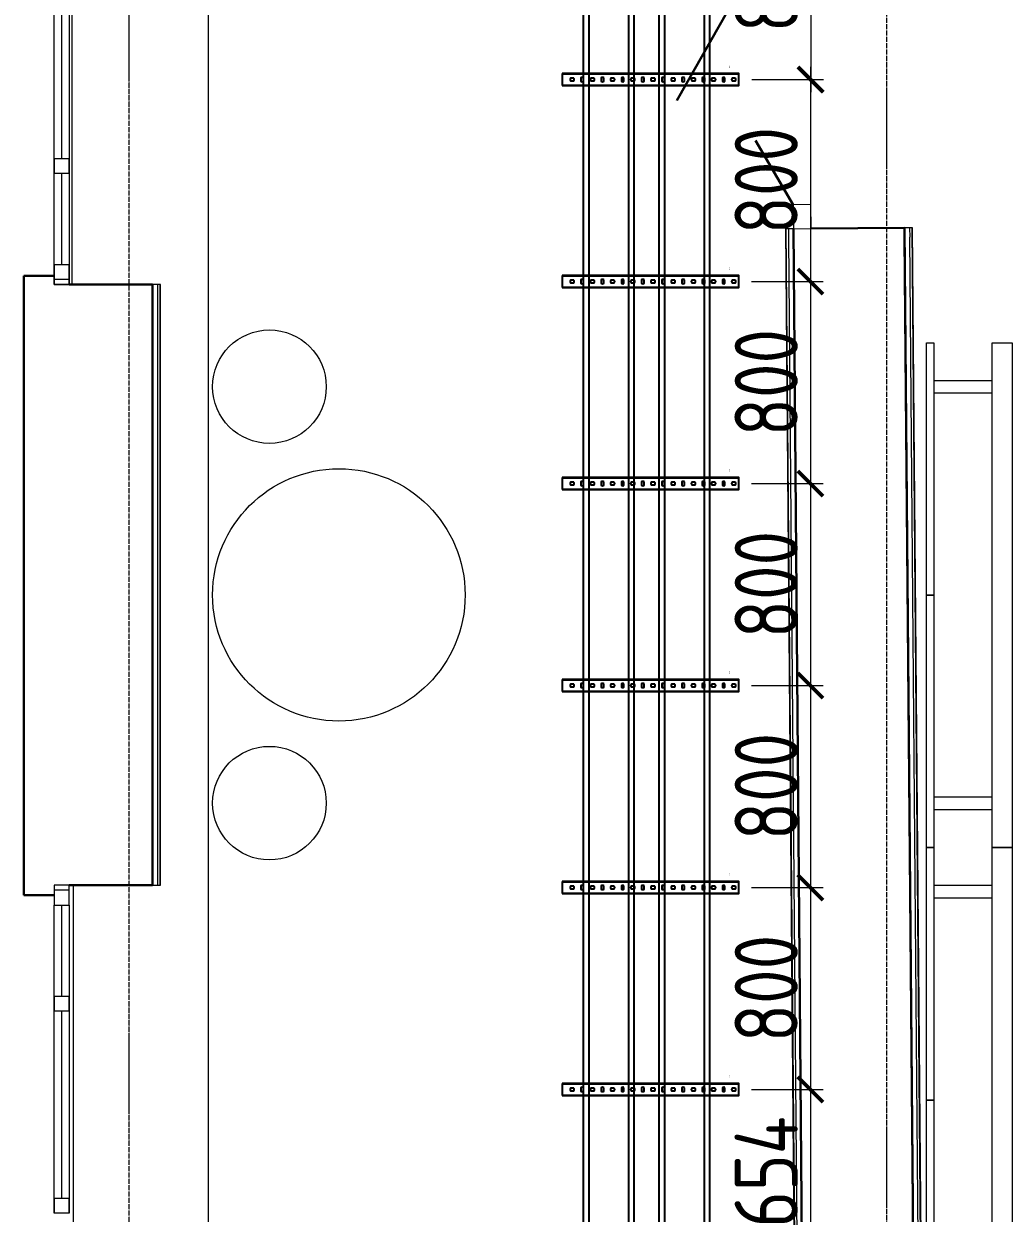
# Model space of a CAD drawing. Header units: millimetres. Extents: x -42533 to 645315, y 3457 to 82611.
# Drawn here: x 195772 to 199686, y 57649 to 62361 of the extents above; entities that cross this region are included whole.
import ezdxf
from ezdxf.enums import TextEntityAlignment as Align

# ---------------------------------------------------------------- set-up
doc = ezdxf.new("R2018")
doc.units = ezdxf.units.MM
doc.linetypes.add('ADSK_Линия сетки', pattern=[25, 20, -2.5, 0, -2.5])
for name, color, linetype in [('00_00_потолок_Панели из стали', 7, 'Continuous'), ('ЭОМ_Лотки авар.', 1, 'Continuous'), ('ЭОМ_Лотки рабочие', 5, 'Continuous')]:
    doc.layers.add(name, color=color, linetype=linetype)
for name, color, linetype, lineweight in [('_ Окна', 7, 'Continuous', 9), ('Двери', 7, 'Continuous', 9), ('Окна', 7, 'Continuous', 9), ('Оси', 253, 'Continuous', 9), ('Перекрытие', 7, 'Continuous', 18), ('Стены несущие', 7, 'Continuous', 30), ('Стены отделка', 7, 'Continuous', 30), ('Стены штриховка', 7, 'Continuous', 9), ('ТХ', 5, 'Continuous', 0), ('ШТРИХОВКА', 252, 'Continuous', 15)]:
    doc.layers.add(name, color=color, linetype=linetype, lineweight=lineweight)
doc.styles.get("Standard").update_dxf_attribs({"font": 'arial.ttf'})
doc.styles.add('М2', font='isocpeur.ttf', dxfattribs={"width": 0.8})
doc.dimstyles.new('М2-100', dxfattribs={"dimtxt": 250, "dimasz": 100, "dimexe": 50, "dimexo": 50, "dimgap": 50, "dimtad": 1, "dimdec": 0, "dimzin": 1, "dimtxsty": 'М2', "dimblk": 'ARCHTICK', "dimcen": 2.5, "dimdle": 50, "dimclre": 256, "dimclrt": 256, "dimadec": 0, "dimazin": 0, "dimtfac": 1, "dimtdec": 0, "dimtix": 1, "dimtmove": 1, "dimatfit": 3, "dimldrblk": 'NONE', "dimfxl": 1, "dimtolj": 1, "dimlwd": 9, "dimlwe": 9, "dimarcsym": 1})

# ---------------------------------------------------------------- blocks, each defined once
blk = doc.blocks.new('Тх 2 этаж')
at = {"layer": 'ТХ', "color": 252, "true_color": 0x939598}
for p, q in [((55642.2, 27465.4), (55412.2, 27465.4)), ((55642.2, 27415.4), (55412.2, 27415.4)), ((55642.2, 25815.4), (55412.2, 25815.4)), ((55642.2, 25765.4), (55412.2, 25765.4)), ((55642.2, 25465.4), (55412.2, 25465.4)), ((55642.2, 25415.4), (55412.2, 25415.4))]:
    blk.add_line(p, q, dxfattribs=at)
for points in [[(55412.2, 27615.4), (55412.2, 26615.4), (55382.2, 26615.4), (55382.2, 27615.4)], [(55722.2, 27615.4), (55722.2, 25615.4), (55642.2, 25615.4), (55642.2, 27615.4)], [(55412.2, 26615.4), (55412.2, 25615.4), (55382.2, 25615.4), (55382.2, 26615.4)], [(55412.2, 25615.4), (55412.2, 24615.4), (55382.2, 24615.4), (55382.2, 25615.4)], [(55722.2, 25615.4), (55722.2, 23615.4), (55642.2, 23615.4), (55642.2, 25615.4)], [(55412.2, 24615.4), (55412.2, 23615.4), (55382.2, 23615.4), (55382.2, 24615.4)]]:
    blk.add_lwpolyline(points, close=True, dxfattribs=at)
for centre, radius in [((52780.5, 27441.7), 225), ((53055.5, 26616.7), 500), ((52780.5, 25791.7), 225)]:
    blk.add_circle(centre, radius, dxfattribs=at)
blk = doc.blocks.new('План 2 этажа')
at = {"layer": '_ Окна', "color": 8}
for p, q in [((46268.211, 30671.001), (46268.211, 31411.001)), ((46268.211, 30251.001), (46268.211, 30611.001)), ((46298.211, 30191.001), (46238.211, 30191.001)), ((46298.211, 27772.241), (46238.211, 27772.241)), ((46268.211, 27352.241), (46268.211, 27712.241)), ((46268.211, 26552.241), (46268.211, 27292.241))]:
    blk.add_line(p, q, dxfattribs=at)
at = {"layer": '_ Окна', "color": 8, "lineweight": 18}
for p, q in [((46238.211, 30671.001), (46298.211, 30671.001)), ((46238.211, 30611.001), (46238.211, 30671.001)), ((46298.211, 30671.001), (46298.211, 30611.001)), ((46298.211, 30611.001), (46238.211, 30611.001)), ((46238.211, 30251.001), (46298.211, 30251.001)), ((46238.211, 30171.001), (46238.211, 30251.001)), ((46298.211, 30251.001), (46298.211, 30171.001)), ((46298.211, 30171.001), (46238.211, 30171.001)), ((46298.211, 27792.241), (46238.211, 27792.241)), ((46238.211, 27792.241), (46238.211, 27712.241)), ((46298.211, 27712.241), (46298.211, 27792.241)), ((46238.211, 27712.241), (46298.211, 27712.241)), ((46238.211, 27352.241), (46298.211, 27352.241)), ((46238.211, 27292.241), (46238.211, 27352.241)), ((46298.211, 27352.241), (46298.211, 27292.241)), ((46298.211, 27292.241), (46238.211, 27292.241)), ((46238.211, 26552.241), (46298.211, 26552.241)), ((46238.211, 26492.241), (46238.211, 26552.241)), ((46298.211, 26552.241), (46298.211, 26492.241)), ((46298.211, 26492.241), (46238.211, 26492.241))]:
    blk.add_line(p, q, dxfattribs=at)
at = {"layer": 'Двери', "color": 8, "lineweight": 30}
for p, q in [((49155.419, 31697.354), (48704.605, 30901.118)), ((49165.604, 30487.397), (49015.959, 30741.624))]:
    blk.add_line(p, q, dxfattribs=at)
at = {"layer": 'Двери', "color": 8}
for p, q in [((49235.602, 30487.986), (49165.604, 30487.397)), ((49165.604, 30487.397), (49166.404, 30392.4)), ((49236.402, 30392.99), (49235.602, 30487.986)), ((49166.404, 30392.4), (49236.402, 30392.99))]:
    blk.add_line(p, q, dxfattribs=at)
at = {"layer": 'Окна', "color": 8}
for p, q in [((46238.211, 30671.001), (46238.211, 31411.001)), ((46298.211, 31411.001), (46298.211, 30671.001)), ((46238.211, 30671.001), (46238.211, 30611.001)), ((46298.211, 30611.001), (46298.211, 30671.001)), ((46238.211, 30251.001), (46238.211, 30611.001)), ((46298.211, 30611.001), (46298.211, 30251.001)), ((46238.211, 30251.001), (46238.211, 30171.001)), ((46298.211, 30171.001), (46298.211, 30251.001)), ((46238.211, 30171.001), (46298.211, 30171.001)), ((46238.211, 27792.241), (46238.211, 27712.241)), ((46298.211, 27792.241), (46238.211, 27792.241)), ((46298.211, 27712.241), (46298.211, 27792.241)), ((46238.211, 27352.241), (46238.211, 27712.241)), ((46298.211, 27712.241), (46298.211, 27352.241)), ((46238.211, 27352.241), (46238.211, 27292.241)), ((46298.211, 27292.241), (46298.211, 27352.241)), ((46238.211, 26552.241), (46238.211, 27292.241)), ((46298.211, 27292.241), (46298.211, 26552.241)), ((46238.211, 26552.241), (46238.211, 26492.241)), ((46298.211, 26492.241), (46298.211, 26552.241))]:
    blk.add_line(p, q, dxfattribs=at)
at = {"layer": 'Оси', "color": 8, "linetype": 'ADSK_Линия сетки'}
for p, q in [((46535.923, -4690.674), (46535.923, 43330.545)), ((49535.923, 9973.128), (49535.923, 43330.545))]:
    blk.add_line(p, q, dxfattribs=at)
at = {"layer": 'Перекрытие', "color": 8}
for p, q in [((46308.211, 31911.001), (46308.211, 30171.001)), ((46849.133, 26064.108), (46849.133, 31899.001)), ((46313.058, 27792.241), (46313.058, 26052.241))]:
    blk.add_line(p, q, dxfattribs=at)
at = {"layer": 'Стены несущие', "color": 8}
for p, q in [((49606.388, 30396.104), (49236.402, 30392.99)), ((49686.017, 20936.85), (49606.388, 30396.104)), ((49246.001, 20936.85), (49166.404, 30392.4)), ((49606.705, 30358.495), (49662.254, 23759.705)), ((46118.211, 30206.001), (46118.211, 27752.241)), ((46238.211, 30206.001), (46118.211, 30206.001)), ((46628.211, 30171.001), (46298.211, 30171.001)), ((46628.211, 27792.241), (46628.211, 30171.001)), ((46298.211, 27792.241), (46628.211, 27792.241)), ((46118.211, 27752.241), (46238.211, 27752.241))]:
    blk.add_line(p, q, dxfattribs=at)
at = {"layer": 'Стены отделка', "color": 8, "lineweight": 9}
for p, q in [((49638.387, 30396.374), (49606.388, 30396.104)), ((49606.388, 30396.104), (49606.705, 30358.495)), ((49626.388, 30396.273), (49626.704, 30358.664)), ((49693.699, 23825.79), (49638.387, 30396.374)), ((49166.404, 30392.4), (49134.405, 30392.131)), ((49134.405, 30392.131), (49213.731, 20968.85)), ((49146.721, 30354.623), (49225.832, 20956.85)), ((46660.211, 30171.001), (46628.211, 30171.001)), ((46648.211, 30171.001), (46648.211, 30068.243)), ((46660.211, 27792.241), (46660.211, 30171.001)), ((46628.211, 27792.241), (46660.211, 27792.241)), ((46648.211, 27793.241), (46648.211, 27792.241))]:
    blk.add_line(p, q, dxfattribs=at)
at = {"layer": 'Стены штриховка', "color": 8}
for p, q in [((49691.699, 23825.79), (49636.387, 30396.357)), ((49136.405, 30392.148), (49215.748, 20966.85)), ((49146.405, 30392.232), (49146.721, 30354.623)), ((49681.799, 23813.79), (49626.704, 30358.664)), ((46658.211, 27792.241), (46658.211, 30171.001)), ((46648.211, 30068.243), (46648.211, 27793.241))]:
    blk.add_line(p, q, dxfattribs=at)
at = {"layer": 'ЭОМ_Лотки рабочие'}
blk.add_blockref('Тх 2 этаж', (-5689.424, 2325.176), dxfattribs=at)
blk = doc.blocks.new('*U290')
at = {"color": 0, "linetype": 'Continuous', "lineweight": 25}
for p, q in [((-78.8, -26281.8), (-78.8, 0)), ((78.8, -26281.8), (78.8, 0))]:
    blk.add_line(p, q, dxfattribs=at)
blk.add_lwpolyline([(100.8, -26281.8), (100.8, 0), (-100.8, 0), (-100.8, -26281.8)], close=True, dxfattribs=at)
at = {"color": 0, "flags": 9}
for tag, p in [('АРТИКУЛ', (-59.7, -11.8)), ('НАИМЕНОВАНИЕ', (-59.1, -7)), ('ПРИМЕЧАНИЕ', (-58.8, -17.3))]:
    blk.add_attdef(tag, text='', height=2.5, dxfattribs=at).set_placement(p, align=Align.TOP_LEFT)
at = {"color": 0, "lineweight": 30, "flags": 104}
for tag, p in [('ВЫСОТА', (-59.6, -20.9)), ('ДЛИНА', (-59.5, -36.1)), ('ТОЛЩИНА', (-59, -31)), ('ШИРИНА', (-58.9, -25.1))]:
    blk.add_attdef(tag, text='', height=2.5, dxfattribs=at).set_placement(p, align=Align.TOP_LEFT)
blk = doc.blocks.new('*U291')
at = {"color": 0, "linetype": 'Continuous', "lineweight": 25}
for p, q in [((-78.8, -25997.9), (-78.8, 0)), ((78.8, -25997.9), (78.8, 0))]:
    blk.add_line(p, q, dxfattribs=at)
blk.add_lwpolyline([(100.8, -25997.9), (100.8, 0), (-100.8, 0), (-100.8, -25997.9)], close=True, dxfattribs=at)
at = {"color": 0, "flags": 9}
for tag, p in [('АРТИКУЛ', (-59.7, -11.8)), ('НАИМЕНОВАНИЕ', (-59.1, -7)), ('ПРИМЕЧАНИЕ', (-58.8, -17.3))]:
    blk.add_attdef(tag, text='', height=2.5, dxfattribs=at).set_placement(p, align=Align.TOP_LEFT)
at = {"color": 0, "lineweight": 30, "flags": 104}
for tag, p in [('ВЫСОТА', (-59.6, -20.9)), ('ДЛИНА', (-59.5, -36.1)), ('ТОЛЩИНА', (-59, -31)), ('ШИРИНА', (-58.9, -25.1))]:
    blk.add_attdef(tag, text='', height=2.5, dxfattribs=at).set_placement(p, align=Align.TOP_LEFT)
blk = doc.blocks.new('*U45')
at = {"color": 0, "linetype": 'ByBlock', "lineweight": -2}
for points in [[(24, -700), (24, 0), (-24, 0), (-24, -700)], [(-22.5, -700), (-22.5, 0)], [(22.5, -700), (22.5, 0)], [(-24, -700), (24, -700)]]:
    blk.add_lwpolyline(points, dxfattribs=at)
at = {"color": 254, "transparency": 33554483}
blk.add_lwpolyline([(0, 0.7), (0, -2.2)], dxfattribs=at)
at = {"color": 0, "linetype": 'ByBlock', "lineweight": -2}
for points in [[(-5.2, -13.3), (-5.2, -26.7, 0.345739), (5.2, -26.7), (5.2, -13.3, 0.345739)], [(-6.7, -54.8, 0.345739), (-6.7, -65.2), (6.7, -65.2, 0.345739), (6.7, -54.8)], [(-5.2, -93.3), (-5.2, -106.7, 0.345739), (5.2, -106.7), (5.2, -93.3, 0.345739)], [(-6.7, -134.8, 0.345739), (-6.7, -145.2), (6.7, -145.2, 0.345739), (6.7, -134.8)], [(-5.2, -173.3), (-5.2, -186.7, 0.345739), (5.2, -186.7), (5.2, -173.3, 0.345739)], [(-6.7, -214.8, 0.345739), (-6.7, -225.2), (6.7, -225.2, 0.345739), (6.7, -214.8)], [(-5.2, -253.3), (-5.2, -266.7, 0.345739), (5.2, -266.7), (5.2, -253.3, 0.345739)], [(-6.7, -294.8, 0.345739), (-6.7, -305.2), (6.7, -305.2, 0.345739), (6.7, -294.8)], [(-6.7, -374.8, 0.345739), (-6.7, -385.2), (6.7, -385.2, 0.345739), (6.7, -374.8)], [(-5.2, -333.3), (-5.2, -346.7, 0.345739), (5.2, -346.7), (5.2, -333.3, 0.345739)], [(-5.2, -413.3), (-5.2, -426.7, 0.345739), (5.2, -426.7), (5.2, -413.3, 0.345739)], [(-6.7, -454.8, 0.345739), (-6.7, -465.2), (6.7, -465.2, 0.345739), (6.7, -454.8)], [(-5.2, -493.3), (-5.2, -506.7, 0.345739), (5.2, -506.7), (5.2, -493.3, 0.345739)], [(-6.7, -534.8, 0.345739), (-6.7, -545.2), (6.7, -545.2, 0.345739), (6.7, -534.8)], [(-5.2, -573.3), (-5.2, -586.7, 0.345739), (5.2, -586.7), (5.2, -573.3, 0.345739)], [(-6.7, -614.8, 0.345739), (-6.7, -625.2), (6.7, -625.2, 0.345739), (6.7, -614.8)], [(-5.2, -653.3), (-5.2, -666.7, 0.345739), (5.2, -666.7), (5.2, -653.3, 0.345739)]]:
    blk.add_lwpolyline(points, format="xyb", close=True, dxfattribs=at)
at = {"flags": 9}
for tag, p in [('АРТИКУЛ', (-58.9, -24.5)), ('ПРИМЕЧАНИЕ', (-58.3, -30.8)), ('НАИМЕНОВАНИЕ', (-58.2, -19.4))]:
    blk.add_attdef(tag, p, '', height=2.5, dxfattribs=at)
at = {"lineweight": 30, "flags": 104}
blk.add_attdef('ДЛИНА', text='', height=2.5, dxfattribs=at).set_placement((-57.7, -34.6), align=Align.TOP_LEFT)
blk = doc.blocks.new('_ArchTick')
at = {"color": 0, "linetype": 'ByBlock', "lineweight": 70, "const_width": 0.15}
blk.add_lwpolyline([(-0.5, -0.5), (0.5, 0.5)], dxfattribs=at)
blk = doc.blocks.new('*D708')
at = {"layer": '00_00_потолок_Панели из стали', "color": 0, "lineweight": 9, "transparency": 16777216}
blk.add_line((198886.9, 58189.3), (198886.9, 57435.4), dxfattribs=at)
at = {"layer": '00_00_потолок_Панели из стали', "lineweight": 9, "transparency": 16777216}
for p, q in [((198654.1, 58139.3), (198936.9, 58139.3)), ((198654.1, 57485.4), (198936.9, 57485.4))]:
    blk.add_line(p, q, dxfattribs=at)
at = {"layer": 'Defpoints', "color": 0, "transparency": 16777216}
for p in [(198604.1, 58139.3), (198604.1, 57485.4), (198886.9, 57485.4)]:
    blk.add_point(p, dxfattribs=at)
at = {"layer": '00_00_потолок_Панели из стали', "color": 0, "lineweight": 9, "transparency": 16777216, "xscale": 100, "yscale": 100, "zscale": 100}
for p, rotation in [((198886.9, 58139.3), 90), ((198886.9, 57485.4), 270)]:
    blk.add_blockref('_ArchTick', p, dxfattribs=dict(at, rotation=rotation))
at = {"layer": '00_00_потолок_Панели из стали', "transparency": 16777216, "insert": (198711.9, 57812.3), "char_height": 250, "attachment_point": 5, "rotation": 90, "style": 'М2'}
blk.add_mtext('\\A1;654', dxfattribs=at)
blk = doc.blocks.new('_None')
blk = doc.blocks.new('*D598')
at = {"layer": '00_00_потолок_Панели из стали', "color": 0, "lineweight": 9, "transparency": 16777216}
blk.add_line((198886.9, 62190.3), (198886.9, 61290.1), dxfattribs=at)
at = {"layer": '00_00_потолок_Панели из стали', "lineweight": 9, "transparency": 16777216}
for p, q in [((198731.2, 62140.3), (198936.9, 62140.3)), ((198653.4, 61340.1), (198936.9, 61340.1))]:
    blk.add_line(p, q, dxfattribs=at)
at = {"layer": 'Defpoints', "color": 0, "transparency": 16777216}
for p in [(198681.2, 62140.3), (198603.4, 61340.1), (198886.9, 61340.1)]:
    blk.add_point(p, dxfattribs=at)
at = {"layer": '00_00_потолок_Панели из стали', "color": 0, "lineweight": 9, "transparency": 16777216, "xscale": 100, "yscale": 100, "zscale": 100}
for p, rotation in [((198886.9, 62140.3), 90), ((198886.9, 61340.1), 270)]:
    blk.add_blockref('_ArchTick', p, dxfattribs=dict(at, rotation=rotation))
at = {"layer": '00_00_потолок_Панели из стали', "transparency": 16777216, "insert": (198711.9, 61740.2), "char_height": 250, "attachment_point": 5, "rotation": 90, "style": 'М2'}
blk.add_mtext('\\A1;800', dxfattribs=at)
blk = doc.blocks.new('*D599')
at = {"layer": '00_00_потолок_Панели из стали', "color": 0, "lineweight": 9, "transparency": 16777216}
blk.add_line((198886.9, 61390.1), (198886.9, 60489.9), dxfattribs=at)
at = {"layer": '00_00_потолок_Панели из стали', "lineweight": 9, "transparency": 16777216}
for p, q in [((198731.2, 61340.1), (198936.9, 61340.1)), ((198653.4, 60539.9), (198936.9, 60539.9))]:
    blk.add_line(p, q, dxfattribs=at)
at = {"layer": 'Defpoints', "color": 0, "transparency": 16777216}
for p in [(198681.2, 61340.1), (198603.4, 60539.9), (198886.9, 60539.9)]:
    blk.add_point(p, dxfattribs=at)
at = {"layer": '00_00_потолок_Панели из стали', "color": 0, "lineweight": 9, "transparency": 16777216, "xscale": 100, "yscale": 100, "zscale": 100}
for p, rotation in [((198886.9, 61340.1), 90), ((198886.9, 60539.9), 270)]:
    blk.add_blockref('_ArchTick', p, dxfattribs=dict(at, rotation=rotation))
at = {"layer": '00_00_потолок_Панели из стали', "transparency": 16777216, "insert": (198711.9, 60940), "char_height": 250, "attachment_point": 5, "rotation": 90, "style": 'М2'}
blk.add_mtext('\\A1;800', dxfattribs=at)
blk = doc.blocks.new('*D600')
at = {"layer": '00_00_потолок_Панели из стали', "color": 0, "lineweight": 9, "transparency": 16777216}
blk.add_line((198886.9, 60589.9), (198886.9, 59689.7), dxfattribs=at)
at = {"layer": '00_00_потолок_Панели из стали', "lineweight": 9, "transparency": 16777216}
for p, q in [((198731.2, 60539.9), (198936.9, 60539.9)), ((198653.4, 59739.7), (198936.9, 59739.7))]:
    blk.add_line(p, q, dxfattribs=at)
at = {"layer": 'Defpoints', "color": 0, "transparency": 16777216}
for p in [(198681.2, 60539.9), (198603.4, 59739.7), (198886.9, 59739.7)]:
    blk.add_point(p, dxfattribs=at)
at = {"layer": '00_00_потолок_Панели из стали', "color": 0, "lineweight": 9, "transparency": 16777216, "xscale": 100, "yscale": 100, "zscale": 100}
for p, rotation in [((198886.9, 60539.9), 90), ((198886.9, 59739.7), 270)]:
    blk.add_blockref('_ArchTick', p, dxfattribs=dict(at, rotation=rotation))
at = {"layer": '00_00_потолок_Панели из стали', "transparency": 16777216, "insert": (198711.9, 60139.8), "char_height": 250, "attachment_point": 5, "rotation": 90, "style": 'М2'}
blk.add_mtext('\\A1;800', dxfattribs=at)
blk = doc.blocks.new('*D601')
at = {"layer": '00_00_потолок_Панели из стали', "color": 0, "lineweight": 9, "transparency": 16777216}
blk.add_line((198886.9, 59789.7), (198886.9, 58889.5), dxfattribs=at)
at = {"layer": '00_00_потолок_Панели из стали', "lineweight": 9, "transparency": 16777216}
for p, q in [((198731.2, 59739.7), (198936.9, 59739.7)), ((198653.4, 58939.5), (198936.9, 58939.5))]:
    blk.add_line(p, q, dxfattribs=at)
at = {"layer": 'Defpoints', "color": 0, "transparency": 16777216}
for p in [(198681.2, 59739.7), (198603.4, 58939.5), (198886.9, 58939.5)]:
    blk.add_point(p, dxfattribs=at)
at = {"layer": '00_00_потолок_Панели из стали', "color": 0, "lineweight": 9, "transparency": 16777216, "xscale": 100, "yscale": 100, "zscale": 100}
for p, rotation in [((198886.9, 59739.7), 90), ((198886.9, 58939.5), 270)]:
    blk.add_blockref('_ArchTick', p, dxfattribs=dict(at, rotation=rotation))
at = {"layer": '00_00_потолок_Панели из стали', "transparency": 16777216, "insert": (198711.9, 59339.6), "char_height": 250, "attachment_point": 5, "rotation": 90, "style": 'М2'}
blk.add_mtext('\\A1;800', dxfattribs=at)
blk = doc.blocks.new('*D602')
at = {"layer": '00_00_потолок_Панели из стали', "color": 0, "lineweight": 9, "transparency": 16777216}
blk.add_line((198886.9, 58989.5), (198886.9, 58089.3), dxfattribs=at)
at = {"layer": '00_00_потолок_Панели из стали', "lineweight": 9, "transparency": 16777216}
for p, q in [((198731.2, 58939.5), (198936.9, 58939.5)), ((198653.4, 58139.3), (198936.9, 58139.3))]:
    blk.add_line(p, q, dxfattribs=at)
at = {"layer": 'Defpoints', "color": 0, "transparency": 16777216}
for p in [(198681.2, 58939.5), (198603.4, 58139.3), (198886.9, 58139.3)]:
    blk.add_point(p, dxfattribs=at)
at = {"layer": '00_00_потолок_Панели из стали', "color": 0, "lineweight": 9, "transparency": 16777216, "xscale": 100, "yscale": 100, "zscale": 100}
for p, rotation in [((198886.9, 58939.5), 90), ((198886.9, 58139.3), 270)]:
    blk.add_blockref('_ArchTick', p, dxfattribs=dict(at, rotation=rotation))
at = {"layer": '00_00_потолок_Панели из стали', "transparency": 16777216, "insert": (198711.9, 58539.4), "char_height": 250, "attachment_point": 5, "rotation": 90, "style": 'М2'}
blk.add_mtext('\\A1;800', dxfattribs=at)
blk = doc.blocks.new('*D604')
at = {"layer": '00_00_потолок_Панели из стали', "color": 0, "lineweight": 9, "transparency": 16777216}
blk.add_line((198888.3, 62990.5), (198888.3, 62090.3), dxfattribs=at)
at = {"layer": '00_00_потолок_Панели из стали', "lineweight": 9, "transparency": 16777216}
for p, q in [((198732.6, 62940.5), (198938.3, 62940.5)), ((198654.8, 62140.3), (198938.3, 62140.3))]:
    blk.add_line(p, q, dxfattribs=at)
at = {"layer": 'Defpoints', "color": 0, "transparency": 16777216}
for p in [(198682.6, 62940.5), (198604.8, 62140.3), (198888.3, 62140.3)]:
    blk.add_point(p, dxfattribs=at)
at = {"layer": '00_00_потолок_Панели из стали', "color": 0, "lineweight": 9, "transparency": 16777216, "xscale": 100, "yscale": 100, "zscale": 100}
for p, rotation in [((198888.3, 62940.5), 90), ((198888.3, 62140.3), 270)]:
    blk.add_blockref('_ArchTick', p, dxfattribs=dict(at, rotation=rotation))
at = {"layer": '00_00_потолок_Панели из стали', "transparency": 16777216, "insert": (198713.3, 62540.4), "char_height": 250, "attachment_point": 5, "rotation": 90, "style": 'М2'}
blk.add_mtext('\\A1;800', dxfattribs=at)

msp = doc.modelspace()

# ---------------------------------------------------------------- block references
at = {"layer": 'ШТРИХОВКА'}
msp.add_blockref('План 2 этажа', (149653.4, 31156.8), dxfattribs=at)

# ---------------------------------------------------------------- next in the draw order: block references
at = {"layer": 'ЭОМ_Лотки авар.', "color": 1, "rotation": 180}
msp.add_blockref('*U291', (198088.2, 42053.3), dxfattribs=at)
at = {"layer": 'ЭОМ_Лотки рабочие', "rotation": 180}
msp.add_blockref('*U290', (198387.8, 41758.7), dxfattribs=at)
at = {"layer": 'ЭОМ_Лотки рабочие'}
ref = msp.add_blockref('*U45', (198603.4, 62140.3), dxfattribs=dict(at, rotation=270))
lines = msp.add_mtext('700 мм', dxfattribs={"layer": '0', "insert": (198568.8, 62198), "char_height": 2.5, "attachment_point": 1, "rotation": 270})
ref.add_attrib('ДЛИНА', '', (198568.8, 62198), dxfattribs={"flags": 2}).embed_mtext(lines)
ref = msp.add_blockref('*U45', (198603.4, 61340.1), dxfattribs=dict(at, rotation=270))
lines = msp.add_mtext('700 мм', dxfattribs={"layer": '0', "insert": (198568.8, 61397.8), "char_height": 2.5, "attachment_point": 1, "rotation": 270})
ref.add_attrib('ДЛИНА', '', (198568.8, 61397.8), dxfattribs={"flags": 2}).embed_mtext(lines)
ref = msp.add_blockref('*U45', (198603.4, 60539.9), dxfattribs=dict(at, rotation=270))
lines = msp.add_mtext('700 мм', dxfattribs={"layer": '0', "insert": (198568.8, 60597.6), "char_height": 2.5, "attachment_point": 1, "rotation": 270})
ref.add_attrib('ДЛИНА', '', (198568.8, 60597.6), dxfattribs={"flags": 2}).embed_mtext(lines)
ref = msp.add_blockref('*U45', (198603.4, 59739.7), dxfattribs=dict(at, rotation=270))
lines = msp.add_mtext('700 мм', dxfattribs={"layer": '0', "insert": (198568.8, 59797.4), "char_height": 2.5, "attachment_point": 1, "rotation": 270})
ref.add_attrib('ДЛИНА', '', (198568.8, 59797.4), dxfattribs={"flags": 2}).embed_mtext(lines)
ref = msp.add_blockref('*U45', (198603.4, 58939.5), dxfattribs=dict(at, rotation=270))
lines = msp.add_mtext('700 мм', dxfattribs={"layer": '0', "insert": (198568.8, 58997.2), "char_height": 2.5, "attachment_point": 1, "rotation": 270})
ref.add_attrib('ДЛИНА', '', (198568.8, 58997.2), dxfattribs={"flags": 2}).embed_mtext(lines)
ref = msp.add_blockref('*U45', (198603.4, 58139.3), dxfattribs=dict(at, rotation=270))
lines = msp.add_mtext('700 мм', dxfattribs={"layer": '0', "insert": (198568.8, 58197), "char_height": 2.5, "attachment_point": 1, "rotation": 270})
ref.add_attrib('ДЛИНА', '', (198568.8, 58197), dxfattribs={"flags": 2}).embed_mtext(lines)

# ---------------------------------------------------------------- next in the draw order: dimensions: what is measured, and where the dimension line sits
at = {"layer": '00_00_потолок_Панели из стали'}
for base, p1, p2, picture, middle in [((198888.3, 62140.3), (198682.6, 62940.5), (198604.8, 62140.3), '*D604', (198713.3, 62540.4)), ((198886.9, 61340.1), (198681.2, 62140.3), (198603.4, 61340.1), '*D598', (198711.9, 61740.2)), ((198886.9, 60539.9), (198681.2, 61340.1), (198603.4, 60539.9), '*D599', (198711.9, 60940)), ((198886.9, 59739.7), (198681.2, 60539.9), (198603.4, 59739.7), '*D600', (198711.9, 60139.8)), ((198886.9, 58939.5), (198681.2, 59739.7), (198603.4, 58939.5), '*D601', (198711.9, 59339.6)), ((198886.9, 58139.3), (198681.2, 58939.5), (198603.4, 58139.3), '*D602', (198711.9, 58539.4)), ((198886.9, 57485.4), (198604.1, 58139.3), (198604.1, 57485.4), '*D708', (198711.9, 57812.3))]:
    dim = msp.add_linear_dim(base=base, p1=p1, p2=p2, angle=90, dimstyle='М2-100', dxfattribs=at)
    dim.commit()
    dim.dimension.update_dxf_attribs({"geometry": picture, "text_midpoint": middle})

doc.saveas('drawing.dxf')
